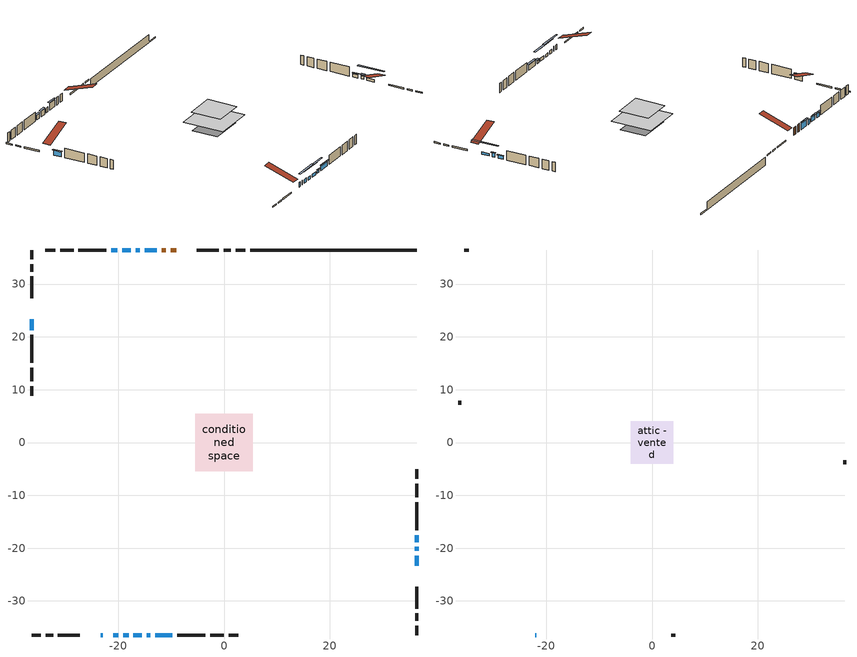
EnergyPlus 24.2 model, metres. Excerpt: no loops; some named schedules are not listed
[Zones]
conditioned space
 floor outside (Floor1 construction): -3.63,-3.63 -3.63,3.63 3.63,3.63 3.63,-3.63 z1.52
 floor adiabatic (AdiabaticFloorConstruction): -5.42,-5.42 -5.42,5.42 5.42,5.42 5.42,-5.42 z1.52
 floor foundation (Slab1 construction): -4.47,-3.4 -4.47,3.4 4.47,3.4 4.47,-3.4 z-0.61
 wall outside (RimJoist1 construction): 4.01,36.44 2.24,36.44 / -36.44,-36.44 -34.67,-36.44 / -36.44,36.44 -36.44,34.67 / 36.44,-36.44 36.44,-34.67 z1.52:1.82
 wall outside (RimJoist2 construction): 1.31,36.44 -0.06,36.44 / -33.74,-36.44 -32.37,-36.44 / -36.44,33.74 -36.44,32.37 / 36.44,-33.74 36.44,-32.37 z1.52:1.82
 wall outside (RimJoist3 construction): -0.99,36.44 -5.12,36.44 / -31.44,-36.44 -27.3,-36.44 / -36.44,31.44 -36.44,27.3 / 36.44,-31.44 36.44,-27.3 z1.52:1.82
 wall outside (AdiabaticWallConstruction 1): -9.05,36.44 -10.05,36.44 / -10.98,36.44 -11.76,36.44 z1.52:3.55
 wall outside (AdiabaticWallConstruction): -23.38,-36.44 -22.98,-36.44 / -15.95,36.44 -16.7,36.44 z1.52:2.74; -36.44,23.38 -36.44,21.29 z1.52:2.79; -12.68,36.44 -15.02,36.44 z1.52:3.35; 36.44,-23.38 36.44,-21.39 z1.52:2.13; -20.99,-36.44 -19.99,-36.44 z1.52:2.51; -19.07,-36.44 -18.07,-36.44 z1.52:2.26; -17.15,-36.44 -15.54,-36.44 / 36.44,-18.85 36.44,-17.53 z1.52:2.33; 36.44,-20.47 36.44,-19.78 z1.52:2.54; -17.62,36.44 -19.28,36.44 z1.52:2.92; -20.2,36.44 -21.32,36.44 z1.52:2.72; -14.62,-36.44 -13.95,-36.44 z1.52:2.34; -13.03,-36.44 -9.75,-36.44 z1.52:2.87
 wall outside (Wall1 construction): -22.25,36.44 -27.55,36.44 / -8.82,-36.44 -3.53,-36.44 / -36.44,20.36 -36.44,15.07 / 36.44,-16.6 36.44,-11.3 z1.52:3.96
 wall outside (Wall2 construction): -28.48,36.44 -31.03,36.44 / -2.6,-36.44 -0.04,-36.44 / -36.44,14.14 -36.44,11.58 / 36.44,-10.37 36.44,-7.82 z1.52:3.96
 wall outside (Wall3 construction): -31.96,36.44 -33.79,36.44 / 0.88,-36.44 2.72,-36.44 / -36.44,10.65 -36.44,8.82 / 36.44,-6.89 36.44,-5.06 z1.52:3.96
 wall foundation (FoundationWall1 construction): 4.94,36.44,-0.61 4.94,36.44,1.52 33.29,36.44,1.52 33.29,36.44,-0.32 36.44,36.44,-0.32 36.44,36.44,-0.61
 window (WindowConstruction 8): -23.38,-36.44 -22.99,-36.44 z1.52:2.74
 window (WindowConstruction 6): -36.44,23.38 -36.44,21.29 z1.52:2.79
 window (WindowConstruction 7): -12.68,36.44 -15.02,36.44 z1.52:3.35
 window (WindowConstruction 10): 36.44,-23.38 36.44,-21.39 z1.52:2.13
 window (WindowConstruction 11): -20.98,-36.44 -19.99,-36.44 z1.52:2.51
 window (WindowConstruction 12): -19.06,-36.44 -18.07,-36.44 z1.52:2.26
 window (WindowConstruction 9): -15.95,36.44 -16.7,36.44 z1.52:2.74
 window (WindowConstruction 13): -17.14,-36.44 -15.54,-36.44 z1.52:2.33
 window (WindowConstruction): 36.44,-20.47 36.44,-19.78 z1.52:2.53
 window (WindowConstruction 1): 36.44,-18.85 36.44,-17.53 z1.52:2.33
 window (WindowConstruction 2): -17.62,36.44 -19.28,36.44 z1.52:2.92
 window (WindowConstruction 3): -20.2,36.44 -21.32,36.44 z1.52:2.71
 window (WindowConstruction 4): -14.62,-36.44 -13.95,-36.44 z1.52:2.33
 window (WindowConstruction 5): -13.03,-36.44 -9.75,-36.44 z1.52:2.87
 door (Door): -9.05,36.44 -10.05,36.44 z1.52:3.55
 door (Door 1): -10.98,36.44 -11.75,36.44 z1.52:3.55
 ceiling adiabatic (AdiabaticFloorConstruction): 5.42,-5.42 5.42,5.42 -5.42,5.42 -5.42,-5.42 z1.52
attic - vented
 floor to conditioned space (Floor2 construction Reversed): -4.03,-4.03 -4.03,4.03 4.03,4.03 4.03,-4.03 z3.96
 wall outside (AdiabaticWallConstruction): -22.06,-36.44 -21.91,-36.44 z1.52:2.74
 wall outside (Wall4 construction): -34.72,36.44 -35.51,36.44 / 3.65,-36.44 4.43,-36.44 / -36.44,7.89 -36.44,7.1 / 36.44,-4.13 36.44,-3.34 z1.52:3.96
 window (WindowConstruction 14): -22.06,-36.44 -21.91,-36.44 z1.52:2.74
 roof outside (Roof1 construction): -8.12,36.44,3.96 -8.12,28.59,6.57 -6.05,28.59,6.57 -6.05,36.44,3.96; -24.3,-36.44,3.96 -24.3,-28.59,6.57 -26.37,-28.59,6.57 -26.37,-36.44,3.96; -36.44,24.3,3.96 -28.59,24.3,6.57 -28.59,26.37,6.57 -36.44,26.37,3.96; 36.44,-24.3,3.96 28.59,-24.3,6.57 28.59,-26.37,6.57 36.44,-26.37,3.96
shading: -36.44,21.09 -36.44,23.58 -36.85,23.58 -36.85,21.09 z2.99; -15.22,36.44 -12.48,36.44 -12.48,36.85 -15.22,36.85 z3.55; 36.44,-18.75 36.44,-26.02 36.85,-26.02 36.85,-18.75 z4.77; -17.35,-36.44 -23.62,-36.44 -23.62,-36.85 -17.35,-36.85 z5.15; -15.43,-36.44 -21.7,-36.44 -21.7,-36.85 -15.43,-36.85 z4.9; -12.9,-36.44 -19.78,-36.44 -19.78,-36.85 -12.9,-36.85 z4.97; 36.44,-19.58 36.44,-20.67 36.85,-20.67 36.85,-19.58 z2.74; 36.44,-17.33 36.44,-19.05 36.85,-19.05 36.85,-17.33 z2.53; -19.48,36.44 -17.42,36.44 -17.42,36.85 -19.48,36.85 z3.12; -21.52,36.44 -20,36.44 -20,36.85 -21.52,36.85 z2.92; -13.75,-36.44 -14.82,-36.44 -14.82,-36.85 -13.75,-36.85 z2.53; -9.55,-36.44 -13.23,-36.44 -13.23,-36.85 -9.55,-36.85 z3.07
[Building]
Building 1: Terrain=Suburbs
[Site:Location]
London AP_ON: Latitude {deg}=43.03; Longitude {deg}=-81.15; Time Zone {hr}=-5; Elevation {m}=278; Keep Site Location Information=Yes
[Site:GroundTemperature:Shallow]
3.98693, 1.93205, 1.76749, 2.74264, 6.6573, 10.5537, 13.9317, 16.0716, 16.2534, 14.513, 11.2211, 7.44421
[Site:WaterMainsTemperature]
Calculation Method=Schedule; Temperature Schedule=mains temperature schedule
[Material] Roughness=Rough; Thermal Absorptance=0.9
Name | Thickness {m} | Conductivity {W/m-K} | Density {kg/m3} | Specific Heat {J/kg-K} | Solar Absorptance | Visible Absorptance
asphalt or fiberglass shingles | 0.00635 | 0.162714 | 1121.4 | 1465.45 | 0.4 | 0.4
ceiling loosefill ins | 0.0846667 | 0.0480833 | 16.02 | 1046.75 | 0.7 | 0.7
ceiling stud and cavity | 0.1397 | 0.135619 | 65.682 | 1177.47 | 0.7 | 0.7
concrete 4.0 in. | 0.1016 | 1.803125 | 2242.8 | 837.4 | 0.7 | 0.7
concrete 8.0 in. | 0.2032 | 1.803125 | 2242.8 | 837.4 | 0.7 | 0.7
door material | 0.04445 | 0.053851 | 512.64 | 1214.23 | 0.7 | 0.7
exterior vertical ins | 0.0254462 | 0.029427 | 32.04 | 1214.23 | 0.7 | 0.7
floor covering | 0.0127 | 0.0433444 | 54.468 | 1339.84 | 0.6 | 0.6
floor rigid ins | 0.051816 | 0.029427 | 32.04 | 1214.23 | 0.7 | 0.7
floor rigid ins 1; wall rigid ins | 0.512978 | 0.029427 | 32.04 | 1214.23 | 0.7 | 0.7
floor stud and cavity | 0.1397 | 0.176228 | 92.3553 | 1139.71 | 0.7 | 0.7
floor stud and cavity 1 | 0.1397 | 1.75129 | 37.0049 | 1207.88 | 0.7 | 0.7
furniture material conditioned space 1 | 0.1524 | 0.115458 | 640.8 | 1214.23 | 0.6 | 0.6
gypsum board | 0.0127 | 0.160291 | 801 | 837.4 | 0.6 | 0.6
gypsum board 1 | 0.0127 | 0.160291 | 801 | 837.4 | 0.7 | 0.7
osb sheathing 0.5 in. | 0.0127 | 0.115458 | 512.64 | 1214.23 | 0.7 | 0.7
osb sheathing 0.75 in. | 0.01905 | 0.115458 | 512.64 | 1214.23 | 0.7 | 0.7
osb sheathing 2.0 in. | 0.0508 | 0.115458 | 512.64 | 1214.23 | 0.7 | 0.7
rim joist stud and cavity | 0.0508 | 0.038851 | 125.044 | 1163.47 | 0.6 | 0.6
rim joist stud and cavity 1 | 0.0508 | 0.04374 | 125.044 | 1163.47 | 0.6 | 0.6
rim joist stud and cavity 2 | 0.0508 | 0.0383348 | 125.044 | 1163.47 | 0.6 | 0.6
wall stud and cavity | 0.1397 | 0.0818765 | 139.0536 | 1170.24 | 0.7 | 0.7
wall stud and cavity 1 | 0.1397 | 0.0850358 | 139.0536 | 1170.24 | 0.7 | 0.7
wall stud and cavity 2 | 0.1397 | 0.0966364 | 139.0536 | 1170.24 | 0.7 | 0.7
wall stud and cavity 3 | 0.0889 | 6.1454 | 50.32683 | 1063.81 | 0.6 | 0.6
wall stud and cavity 4 | 0.0889 | 0.380278 | 52.3479 | 1209.89 | 0.7 | 0.7
wall stud and cavity 5 | 0.0889 | 0.391764 | 83.0341 | 1211.67 | 0.7 | 0.7
wood siding | 0.0254 | 0.102417 | 544.68 | 1172.36 | 0.4 | 0.4
wood siding 1 | 0.00254 | 0.102417 | 544.68 | 1172.36 | 0.4 | 0.4
wood siding 2; wood siding 3; wood siding 4 | 0.0254 | 0.102417 | 544.68 | 1172.36 | 0.7 | 0.7
[WindowMaterial:SimpleGlazingSystem]
Name | U-Factor {W/m2-K} | Solar Heat Gain Coefficient
WindowMaterial | 2.515354 | 0.46
WindowMaterial 1 | 2.58974 | 0.43
WindowMaterial 10 | 2.45914 | 0.49
WindowMaterial 11 | 2.50854 | 0.46
WindowMaterial 12 | 2.37454 | 0.52
WindowMaterial 13 | 2.56986 | 0.47
WindowMaterial 2 | 2.27234 | 0.56
WindowMaterial 3 | 2.38419 | 0.52
WindowMaterial 4 | 2.35637 | 0.53
WindowMaterial 5 | 2.37851 | 0.52
WindowMaterial 6 | 2.1054 | 0.62
WindowMaterial 7 | 2.35126 | 0.55
WindowMaterial 8 | 2.28937 | 0.58
WindowMaterial 9 | 2.54829 | 0.44
[Construction]
AdiabaticFloorConstruction: floor stud and cavity 1, floor rigid ins 1, osb sheathing 0.75 in., floor covering
AdiabaticWallConstruction: wood siding 3, wall rigid ins, wall stud and cavity 4, gypsum board
AdiabaticWallConstruction 1: wood siding 4, wall rigid ins, wall stud and cavity 4, gypsum board
Door; Door 1: door material
Floor1 construction: floor stud and cavity, floor rigid ins, osb sheathing 0.75 in., floor covering
Floor2 construction Reversed: gypsum board, ceiling stud and cavity, ceiling loosefill ins
FoundationWall1 construction: concrete 8.0 in., gypsum board 1
furniture construction conditioned space 1: furniture material conditioned space 1
PartitionWallConstruction: gypsum board, wall stud and cavity 5, gypsum board
RimJoist1 construction: wood siding 2, osb sheathing 2.0 in., rim joist stud and cavity
RimJoist2 construction: wood siding 2, osb sheathing 2.0 in., rim joist stud and cavity 1
RimJoist3 construction: wood siding 2, osb sheathing 2.0 in., rim joist stud and cavity 2
Roof1 construction: asphalt or fiberglass shingles
Slab1 construction: concrete 4.0 in.
Wall1 construction: wood siding, osb sheathing 0.5 in., wall stud and cavity, gypsum board
Wall2 construction: wood siding, osb sheathing 0.5 in., wall stud and cavity 1, gypsum board
Wall3 construction: wood siding, osb sheathing 0.5 in., wall stud and cavity 2, gypsum board
Wall4 construction: wood siding 1, wall stud and cavity 3
WindowConstruction: WindowMaterial
WindowConstruction 1; WindowConstruction 4: WindowMaterial 1
WindowConstruction 10: WindowMaterial 9
WindowConstruction 11: WindowMaterial 10
WindowConstruction 12: WindowMaterial 11
WindowConstruction 13: WindowMaterial 12
WindowConstruction 14: WindowMaterial 13
WindowConstruction 2: WindowMaterial 2
WindowConstruction 3: WindowMaterial 3
WindowConstruction 5: WindowMaterial 4
WindowConstruction 6: WindowMaterial 5
WindowConstruction 7: WindowMaterial 6
WindowConstruction 8: WindowMaterial 7
WindowConstruction 9: WindowMaterial 8
[Zone] Multiplier=1; Part of Total Floor Area=Yes
Name | Volume {m3}
attic - vented | 27.5751
conditioned space | 430.6
[Space]
Name | Zone | Volume {m3}
attic - vented 1 | attic - vented | 27.5751
conditioned space 1 | conditioned space | 430.6
[ZoneInfiltration:EffectiveLeakageArea]
infil attic - vented 1: Zone or Space=attic - vented 1; Schedule=Always On Discrete; Effective Air Leakage Area {cm2}=2833.31; Stack Coefficient=0.000351611; Wind Coefficient=1.26693e-05
[ZoneMixing]
whole house fan mix: Zone or Space=attic - vented; Schedule=Always On Continuous; Design Flow Rate Calculation Method=Flow/Zone; Design Flow Rate {m3/s}=0; Source Zone or Space=conditioned space
[SurfaceProperty:ExposedFoundationPerimeter]
Slab1: Exposed Perimeter Calculation Method=TotalExposedPerimeter; Total Exposed Perimeter {m}=31.497
[InternalMass] Zone or ZoneList=conditioned space; Space or SpaceList=conditioned space 1
Name | Construction | Surface Area {m2}
furniture mass conditioned space 1 | furniture construction conditioned space 1 | 92.4561
partition wall mass | PartitionWallConstruction | 231.14
[Lights]
interior lighting: Zone or ZoneList or Space or SpaceList=conditioned space 1; Schedule=interior lighting schedule; Design Level Calculation Method=LightingLevel; Lighting Level {W}=343.2; Return Air Fraction=0; Fraction Radiant=0.6; Fraction Visible=0.2; Fraction Replaceable=1
[People]
occupants: Zone or ZoneList or Space or SpaceList=conditioned space 1; Number of People Schedule=occupants schedule; Number of People Calculation Method=People; Number of People=3; Fraction Radiant=0.314171; Sensible Heat Fraction=0.56303; Activity Level Schedule=occupants activity schedule; Carbon Dioxide Generation Rate {m3/s-W}=0; Enable ASHRAE 55 Comfort Warnings=No; Mean Radiant Temperature Calculation Type=EnclosureAveraged
[ElectricEquipment] Zone or ZoneList or Space or SpaceList=conditioned space 1; Design Level Calculation Method=EquipmentLevel
Name | Schedule | Design Level {W} | Fraction Latent | Fraction Radiant | Fraction Lost
clothes dryer | clothes dryer schedule | 140.772 | 0.015 | 0.081 | 0.85
clothes washer | clothes washer schedule | 32.1985 | 0.03 | 0.162 | 0.7
cooking range | cooking range schedule | 215.147 | 0.08 | 0.432 | 0.2
dishwasher | dishwasher schedule | 66.8632 | 0.3 | 0.18 | 0.4
fridge | fridge schedule | 72.9452 | 0 | 0.6 | 0
mech vent bath fan 0 | mech vent bath fan 0 schedule | 50.2 | 0 | 0 | 1
mech vent house fan | mech vent house fan schedule | 0 | 0 | 0 | 1
mech vent house fan cfis | mech vent house fan cfis schedule | 0 | 0 | 0 | 0
mech vent range fan 0 | mech vent range fan 0 schedule | 57 | 0 | 0 | 1
misc plug loads | misc plug loads schedule | 494.7 | 0.045 | 0.513 | 0.1
whole house fan | Always On Discrete | 0 | 0 | 0 | 1
[OtherEquipment] Zone or ZoneList or Space or SpaceList=conditioned space 1; Design Level Calculation Method=EquipmentLevel
Name | Fuel Type | Schedule | Design Level {W} | Fraction Latent | Fraction Radiant | Fraction Lost
clothes dryer 1 | Electricity | clothes dryer schedule | 0 | 0.015 | 0.081 | 0.85
cooking range 1 | Electricity | cooking range schedule | 0 | 0.08 | 0.432 | 0.2
general water use latent | None | general water use schedule | 62.594 | 1 | 0 | 0
general water use sensible | None | general water use schedule | -61.6891 | 0 | 0.6 | 0
mech vent house fan latent load | None | Always On Discrete | 0 | 1 | 0 | 0
mech vent house fan sensible load | None | Always On Discrete | 0 | 0 | 0 | 0
water heater energy adjustment1 | Electricity | Always On Discrete | 0.01 | 0 | 0 | 1
[ZoneInfiltration:DesignFlowRate] Zone or ZoneList or Space or SpaceList=conditioned space 1; Schedule=Always On Discrete; Design Flow Rate Calculation Method=Flow/Zone; Design Flow Rate {m3/s}=0
infil flow; natural vent flow; whole house fan flow
[ZoneControl:Thermostat]
conditioned space Thermostat: Zone or ZoneList=conditioned space; Control Type Schedule=conditioned space Thermostat Schedule; Control 1=conditioned space temperature setpoint; Temperature Difference Between Cutout And Setpoint {deltaC}=0
[ThermostatSetpoint:DualSetpoint]
conditioned space temperature setpoint: Heating Setpoint Temperature Schedule=heating setpoint; Cooling Setpoint Temperature Schedule=cooling setpoint
[Zone equipment]
conditioned space: electric baseboard
[Foundation:Kiva]
Foundation Kiva 1: Initial Indoor Air Temperature {C}=18; Wall Height Above Grade {m}=1.52001; Wall Depth Below Slab {m}=0.2032; Custom Block Material Name 1=exterior vertical ins; Custom Block Depth 1 {m}=2.13; Custom Block X Position 1 {m}=0.2159; Custom Block Z Position 1 {m}=0
[Foundation:Kiva:Settings]
Soil Conductivity {W/m-K}=0.849921; Soil Density {kg/m3}=1842.3; Soil Specific Heat {J/kg-K}=418.7; Ground Solar Absorptivity=0.9; Ground Thermal Absorptivity=0.9; Ground Surface Roughness {m}=0.03; Far-Field Width {m}=40; Deep-Ground Boundary Condition=ZeroFlux; Deep-Ground Depth {m}=40; Minimum Cell Dimension {m}=0.2; Maximum Cell Growth Coefficient=3; Simulation Timestep=Timestep
[Exterior:Lights]
exterior lighting: Schedule=exterior lighting schedule; Design Level {W}=75.6
[EnergyManagementSystem:Sensor] Output:Variable or Output:Meter Index Key=conditioned space
Name | Output:Variable or Output:Meter
conditioned_space_clg_unmet_s | Zone Cooling Setpoint Not Met Time
conditioned_space_htg_unmet_s | Zone Heating Setpoint Not Met Time
fridge_tin_s; tin_s; tin_s_1 | Zone Mean Air Temperature
tout_s | Zone Outdoor Air Drybulb Temperature
win_s | Zone Air Humidity Ratio
[Schedule:Constant]
Name | Hourly Value
Always On Continuous; mech vent house fan schedule; mech vent house fan cfis schedule; Always On Discrete | 1
occupants activity schedule | 117.228
fridge schedule | 0
[Schedule:Week:Daily]
interior lighting schedule Week Rule - Jan1-Jan27: interior lighting schedule day, interior lighting schedule day, interior lighting schedule day, interior lighting schedule day, interior lighting schedule day, interior lighting schedule day, interior lighting schedule day, interior lighting schedule default day, interior lighting schedule default day, interior lighting schedule default day, interior lighting schedule default day, interior lighting schedule default day
interior lighting schedule Week Rule - Jan28-Feb3: interior lighting schedule day, interior lighting schedule day, interior lighting schedule day, interior lighting schedule day, interior lighting schedule day 1, interior lighting schedule day 1, interior lighting schedule day 1, interior lighting schedule default day, interior lighting schedule default day, interior lighting schedule default day, interior lighting schedule default day, interior lighting schedule default day
interior lighting schedule Week Rule - Feb4-Feb24: interior lighting schedule day 1, interior lighting schedule day 1, interior lighting schedule day 1, interior lighting schedule day 1, interior lighting schedule day 1, interior lighting schedule day 1, interior lighting schedule day 1, interior lighting schedule default day, interior lighting schedule default day, interior lighting schedule default day, interior lighting schedule default day, interior lighting schedule default day
interior lighting schedule Week Rule - Feb25-Mar3: interior lighting schedule day 1, interior lighting schedule day 1, interior lighting schedule day 1, interior lighting schedule day 1, interior lighting schedule day 2, interior lighting schedule day 2, interior lighting schedule day 2, interior lighting schedule default day, interior lighting schedule default day, interior lighting schedule default day, interior lighting schedule default day, interior lighting schedule default day
interior lighting schedule Week Rule - Mar4-Mar31: interior lighting schedule day 2, interior lighting schedule day 2, interior lighting schedule day 2, interior lighting schedule day 2, interior lighting schedule day 2, interior lighting schedule day 2, interior lighting schedule day 2, interior lighting schedule default day, interior lighting schedule default day, interior lighting schedule default day, interior lighting schedule default day, interior lighting schedule default day
interior lighting schedule Week Rule - Apr1-Apr28: interior lighting schedule day 3, interior lighting schedule day 3, interior lighting schedule day 3, interior lighting schedule day 3, interior lighting schedule day 3, interior lighting schedule day 3, interior lighting schedule day 3, interior lighting schedule default day, interior lighting schedule default day, interior lighting schedule default day, interior lighting schedule default day, interior lighting schedule default day
interior lighting schedule Week Rule - Apr29-May5: interior lighting schedule day 3, interior lighting schedule day 3, interior lighting schedule day 4, interior lighting schedule day 4, interior lighting schedule day 4, interior lighting schedule day 4, interior lighting schedule day 4, interior lighting schedule default day, interior lighting schedule default day, interior lighting schedule default day, interior lighting schedule default day, interior lighting schedule default day
interior lighting schedule Week Rule - May6-May26: interior lighting schedule day 4, interior lighting schedule day 4, interior lighting schedule day 4, interior lighting schedule day 4, interior lighting schedule day 4, interior lighting schedule day 4, interior lighting schedule day 4, interior lighting schedule default day, interior lighting schedule default day, interior lighting schedule default day, interior lighting schedule default day, interior lighting schedule default day
interior lighting schedule Week Rule - May27-Jun2: interior lighting schedule day 4, interior lighting schedule day 4, interior lighting schedule day 4, interior lighting schedule day 4, interior lighting schedule day 4, interior lighting schedule day 5, interior lighting schedule day 5, interior lighting schedule default day, interior lighting schedule default day, interior lighting schedule default day, interior lighting schedule default day, interior lighting schedule default day
interior lighting schedule Week Rule - Jun3-Jun30: interior lighting schedule day 5, interior lighting schedule day 5, interior lighting schedule day 5, interior lighting schedule day 5, interior lighting schedule day 5, interior lighting schedule day 5, interior lighting schedule day 5, interior lighting schedule default day, interior lighting schedule default day, interior lighting schedule default day, interior lighting schedule default day, interior lighting schedule default day
interior lighting schedule Week Rule - Jul1-Jul28: interior lighting schedule day 6, interior lighting schedule day 6, interior lighting schedule day 6, interior lighting schedule day 6, interior lighting schedule day 6, interior lighting schedule day 6, interior lighting schedule day 6, interior lighting schedule default day, interior lighting schedule default day, interior lighting schedule default day, interior lighting schedule default day, interior lighting schedule default day
interior lighting schedule Week Rule - Jul29-Aug4: interior lighting schedule day 6, interior lighting schedule day 6, interior lighting schedule day 6, interior lighting schedule day 7, interior lighting schedule day 7, interior lighting schedule day 7, interior lighting schedule day 7, interior lighting schedule default day, interior lighting schedule default day, interior lighting schedule default day, interior lighting schedule default day, interior lighting schedule default day
interior lighting schedule Week Rule - Aug5-Aug25: interior lighting schedule day 7, interior lighting schedule day 7, interior lighting schedule day 7, interior lighting schedule day 7, interior lighting schedule day 7, interior lighting schedule day 7, interior lighting schedule day 7, interior lighting schedule default day, interior lighting schedule default day, interior lighting schedule default day, interior lighting schedule default day, interior lighting schedule default day
interior lighting schedule Week Rule - Aug26-Sep1: interior lighting schedule day 7, interior lighting schedule day 7, interior lighting schedule day 7, interior lighting schedule day 7, interior lighting schedule day 7, interior lighting schedule day 7, interior lighting schedule day 8, interior lighting schedule default day, interior lighting schedule default day, interior lighting schedule default day, interior lighting schedule default day, interior lighting schedule default day
interior lighting schedule Week Rule - Sep2-Sep29: interior lighting schedule day 8, interior lighting schedule day 8, interior lighting schedule day 8, interior lighting schedule day 8, interior lighting schedule day 8, interior lighting schedule day 8, interior lighting schedule day 8, interior lighting schedule default day, interior lighting schedule default day, interior lighting schedule default day, interior lighting schedule default day, interior lighting schedule default day
interior lighting schedule Week Rule - Sep30-Oct6: interior lighting schedule day 8, interior lighting schedule day 9, interior lighting schedule day 9, interior lighting schedule day 9, interior lighting schedule day 9, interior lighting schedule day 9, interior lighting schedule day 9, interior lighting schedule default day, interior lighting schedule default day, interior lighting schedule default day, interior lighting schedule default day, interior lighting schedule default day
interior lighting schedule Week Rule - Oct7-Oct27: interior lighting schedule day 9, interior lighting schedule day 9, interior lighting schedule day 9, interior lighting schedule day 9, interior lighting schedule day 9, interior lighting schedule day 9, interior lighting schedule day 9, interior lighting schedule default day, interior lighting schedule default day, interior lighting schedule default day, interior lighting schedule default day, interior lighting schedule default day
interior lighting schedule Week Rule - Oct28-Nov3: interior lighting schedule day 9, interior lighting schedule day 9, interior lighting schedule day 9, interior lighting schedule day 9, interior lighting schedule day 10, interior lighting schedule day 10, interior lighting schedule day 10, interior lighting schedule default day, interior lighting schedule default day, interior lighting schedule default day, interior lighting schedule default day, interior lighting schedule default day
interior lighting schedule Week Rule - Nov4-Nov24: interior lighting schedule day 10, interior lighting schedule day 10, interior lighting schedule day 10, interior lighting schedule day 10, interior lighting schedule day 10, interior lighting schedule day 10, interior lighting schedule day 10, interior lighting schedule default day, interior lighting schedule default day, interior lighting schedule default day, interior lighting schedule default day, interior lighting schedule default day
interior lighting schedule Week Rule - Nov25-Dec1: interior lighting schedule day 10, interior lighting schedule day 10, interior lighting schedule day 10, interior lighting schedule day 10, interior lighting schedule day 10, interior lighting schedule day 10, interior lighting schedule day 11, interior lighting schedule default day, interior lighting schedule default day, interior lighting schedule default day, interior lighting schedule default day, interior lighting schedule default day
interior lighting schedule Week Rule - Dec2-Dec31: interior lighting schedule day 11, interior lighting schedule day 11, interior lighting schedule day 11, interior lighting schedule day 11, interior lighting schedule day 11, interior lighting schedule day 11, interior lighting schedule day 11, interior lighting schedule default day, interior lighting schedule default day, interior lighting schedule default day, interior lighting schedule default day, interior lighting schedule default day
occupants schedule Week Rule - Jan1-Dec31: occupants schedule day, occupants schedule day, occupants schedule day, occupants schedule day, occupants schedule day, occupants schedule day, occupants schedule day, occupants schedule default day, occupants schedule default day, occupants schedule default day, occupants schedule default day, occupants schedule default day
clothes dryer schedule Week Rule - Jan1-Dec31: clothes dryer schedule day, clothes dryer schedule day, clothes dryer schedule day, clothes dryer schedule day, clothes dryer schedule day, clothes dryer schedule day, clothes dryer schedule day, clothes dryer schedule default day, clothes dryer schedule default day, clothes dryer schedule default day, clothes dryer schedule default day, clothes dryer schedule default day
clothes washer schedule Week Rule - Jan1-Dec31: clothes washer schedule day, clothes washer schedule day, clothes washer schedule day, clothes washer schedule day, clothes washer schedule day, clothes washer schedule day, clothes washer schedule day, clothes washer schedule default day, clothes washer schedule default day, clothes washer schedule default day, clothes washer schedule default day, clothes washer schedule default day
cooking range schedule Week Rule - Jan1-Dec31: cooking range schedule day, cooking range schedule day, cooking range schedule day, cooking range schedule day, cooking range schedule day, cooking range schedule day, cooking range schedule day, cooking range schedule default day, cooking range schedule default day, cooking range schedule default day, cooking range schedule default day, cooking range schedule default day
dishwasher schedule Week Rule - Jan1-Dec31: dishwasher schedule day, dishwasher schedule day, dishwasher schedule day, dishwasher schedule day, dishwasher schedule day, dishwasher schedule day, dishwasher schedule day, dishwasher schedule default day, dishwasher schedule default day, dishwasher schedule default day, dishwasher schedule default day, dishwasher schedule default day
mech vent bath fan 0 schedule Week Rule - Jan1-Dec31: mech vent bath fan 0 schedule day, mech vent bath fan 0 schedule day, mech vent bath fan 0 schedule day, mech vent bath fan 0 schedule day, mech vent bath fan 0 schedule day, mech vent bath fan 0 schedule day, mech vent bath fan 0 schedule day, mech vent bath fan 0 schedule default day, mech vent bath fan 0 schedule default day, mech vent bath fan 0 schedule default day, mech vent bath fan 0 schedule default day, mech vent bath fan 0 schedule default day
mech vent range fan 0 schedule Week Rule - Jan1-Dec31: mech vent range fan 0 schedule day, mech vent range fan 0 schedule day, mech vent range fan 0 schedule day, mech vent range fan 0 schedule day, mech vent range fan 0 schedule day, mech vent range fan 0 schedule day, mech vent range fan 0 schedule day, mech vent range fan 0 schedule default day, mech vent range fan 0 schedule default day, mech vent range fan 0 schedule default day, mech vent range fan 0 schedule default day, mech vent range fan 0 schedule default day
misc plug loads schedule Week Rule - Jan1-Dec31: misc plug loads schedule day, misc plug loads schedule day, misc plug loads schedule day, misc plug loads schedule day, misc plug loads schedule day, misc plug loads schedule day, misc plug loads schedule day, misc plug loads schedule default day, misc plug loads schedule default day, misc plug loads schedule default day, misc plug loads schedule default day, misc plug loads schedule default day
general water use schedule Week Rule - Jan1-Dec31: general water use schedule day, general water use schedule day, general water use schedule day, general water use schedule day, general water use schedule day, general water use schedule day, general water use schedule day, general water use schedule default day, general water use schedule default day, general water use schedule default day, general water use schedule default day, general water use schedule default day
exterior lighting schedule Week Rule - Jan1-Jan27: exterior lighting schedule day, exterior lighting schedule day, exterior lighting schedule day, exterior lighting schedule day, exterior lighting schedule day, exterior lighting schedule day, exterior lighting schedule day, exterior lighting schedule default day, exterior lighting schedule default day, exterior lighting schedule default day, exterior lighting schedule default day, exterior lighting schedule default day
exterior lighting schedule Week Rule - Jan28-Feb3: exterior lighting schedule day, exterior lighting schedule day, exterior lighting schedule day, exterior lighting schedule day, exterior lighting schedule day 1, exterior lighting schedule day 1, exterior lighting schedule day 1, exterior lighting schedule default day, exterior lighting schedule default day, exterior lighting schedule default day, exterior lighting schedule default day, exterior lighting schedule default day
exterior lighting schedule Week Rule - Feb4-Feb24: exterior lighting schedule day 1, exterior lighting schedule day 1, exterior lighting schedule day 1, exterior lighting schedule day 1, exterior lighting schedule day 1, exterior lighting schedule day 1, exterior lighting schedule day 1, exterior lighting schedule default day, exterior lighting schedule default day, exterior lighting schedule default day, exterior lighting schedule default day, exterior lighting schedule default day
exterior lighting schedule Week Rule - Feb25-Mar3: exterior lighting schedule day 1, exterior lighting schedule day 1, exterior lighting schedule day 1, exterior lighting schedule day 1, exterior lighting schedule day 2, exterior lighting schedule day 2, exterior lighting schedule day 2, exterior lighting schedule default day, exterior lighting schedule default day, exterior lighting schedule default day, exterior lighting schedule default day, exterior lighting schedule default day
exterior lighting schedule Week Rule - Mar4-Mar31: exterior lighting schedule day 2, exterior lighting schedule day 2, exterior lighting schedule day 2, exterior lighting schedule day 2, exterior lighting schedule day 2, exterior lighting schedule day 2, exterior lighting schedule day 2, exterior lighting schedule default day, exterior lighting schedule default day, exterior lighting schedule default day, exterior lighting schedule default day, exterior lighting schedule default day
exterior lighting schedule Week Rule - Apr1-Apr28: exterior lighting schedule day 3, exterior lighting schedule day 3, exterior lighting schedule day 3, exterior lighting schedule day 3, exterior lighting schedule day 3, exterior lighting schedule day 3, exterior lighting schedule day 3, exterior lighting schedule default day, exterior lighting schedule default day, exterior lighting schedule default day, exterior lighting schedule default day, exterior lighting schedule default day
exterior lighting schedule Week Rule - Apr29-May5: exterior lighting schedule day 3, exterior lighting schedule day 3, exterior lighting schedule day 4, exterior lighting schedule day 4, exterior lighting schedule day 4, exterior lighting schedule day 4, exterior lighting schedule day 4, exterior lighting schedule default day, exterior lighting schedule default day, exterior lighting schedule default day, exterior lighting schedule default day, exterior lighting schedule default day
exterior lighting schedule Week Rule - May6-May26: exterior lighting schedule day 4, exterior lighting schedule day 4, exterior lighting schedule day 4, exterior lighting schedule day 4, exterior lighting schedule day 4, exterior lighting schedule day 4, exterior lighting schedule day 4, exterior lighting schedule default day, exterior lighting schedule default day, exterior lighting schedule default day, exterior lighting schedule default day, exterior lighting schedule default day
[Schedule:Year]
interior lighting schedule: interior lighting schedule Week Rule - Jan1-Jan27, 1, 1, 1, 27, interior lighting schedule Week Rule - Jan28-Feb3, 1, 28, 2, 3, interior lighting schedule Week Rule - Feb4-Feb24, 2, 4, 2, 24, interior lighting schedule Week Rule - Feb25-Mar3, 2, 25, 3, 3, interior lighting schedule Week Rule - Mar4-Mar31, 3, 4, 3, 31, interior lighting schedule Week Rule - Apr1-Apr28, 4, 1, 4, 28, interior lighting schedule Week Rule - Apr29-May5, 4, 29, 5, 5, interior lighting schedule Week Rule - May6-May26, 5, 6, 5, 26, interior lighting schedule Week Rule - May27-Jun2, 5, 27, 6, 2, interior lighting schedule Week Rule - Jun3-Jun30, 6, 3, 6, 30, interior lighting schedule Week Rule - Jul1-Jul28, 7, 1, 7, 28, interior lighting schedule Week Rule - Jul29-Aug4, 7, 29, 8, 4, interior lighting schedule Week Rule - Aug5-Aug25, 8, 5, 8, 25, interior lighting schedule Week Rule - Aug26-Sep1, 8, 26, 9, 1, interior lighting schedule Week Rule - Sep2-Sep29, 9, 2, 9, 29, interior lighting schedule Week Rule - Sep30-Oct6, 9, 30, 10, 6, interior lighting schedule Week Rule - Oct7-Oct27, 10, 7, 10, 27, interior lighting schedule Week Rule - Oct28-Nov3, 10, 28, 11, 3, interior lighting schedule Week Rule - Nov4-Nov24, 11, 4, 11, 24, interior lighting schedule Week Rule - Nov25-Dec1, 11, 25, 12, 1, interior lighting schedule Week Rule - Dec2-Dec31, 12, 2, 12, 31
occupants schedule: occupants schedule Week Rule - Jan1-Dec31, 1, 1, 12, 31
clothes dryer schedule: clothes dryer schedule Week Rule - Jan1-Dec31, 1, 1, 12, 31
clothes washer schedule: clothes washer schedule Week Rule - Jan1-Dec31, 1, 1, 12, 31
cooking range schedule: cooking range schedule Week Rule - Jan1-Dec31, 1, 1, 12, 31
dishwasher schedule: dishwasher schedule Week Rule - Jan1-Dec31, 1, 1, 12, 31
mech vent bath fan 0 schedule: mech vent bath fan 0 schedule Week Rule - Jan1-Dec31, 1, 1, 12, 31
mech vent range fan 0 schedule: mech vent range fan 0 schedule Week Rule - Jan1-Dec31, 1, 1, 12, 31
misc plug loads schedule: misc plug loads schedule Week Rule - Jan1-Dec31, 1, 1, 12, 31
general water use schedule: general water use schedule Week Rule - Jan1-Dec31, 1, 1, 12, 31
exterior lighting schedule: exterior lighting schedule Week Rule - Jan1-Jan27, 1, 1, 1, 27, exterior lighting schedule Week Rule - Jan28-Feb3, 1, 28, 2, 3, exterior lighting schedule Week Rule - Feb4-Feb24, 2, 4, 2, 24, exterior lighting schedule Week Rule - Feb25-Mar3, 2, 25, 3, 3, exterior lighting schedule Week Rule - Mar4-Mar31, 3, 4, 3, 31, exterior lighting schedule Week Rule - Apr1-Apr28, 4, 1, 4, 28, exterior lighting schedule Week Rule - Apr29-May5, 4, 29, 5, 5, exterior lighting schedule Week Rule - May6-May26, 5, 6, 5, 26, exterior lighting schedule Week Rule - May27-Jun2, 5, 27, 6, 2, exterior lighting schedule Week Rule - Jun3-Jun30, 6, 3, 6, 30, exterior lighting schedule Week Rule - Jul1-Jul28, 7, 1, 7, 28, exterior lighting schedule Week Rule - Jul29-Aug4, 7, 29, 8, 4, exterior lighting schedule Week Rule - Aug5-Aug25, 8, 5, 8, 25, exterior lighting schedule Week Rule - Aug26-Sep1, 8, 26, 9, 1, exterior lighting schedule Week Rule - Sep2-Sep29, 9, 2, 9, 29, exterior lighting schedule Week Rule - Sep30-Oct6, 9, 30, 10, 6, exterior lighting schedule Week Rule - Oct7-Oct27, 10, 7, 10, 27, exterior lighting schedule Week Rule - Oct28-Nov3, 10, 28, 11, 3, exterior lighting schedule Week Rule - Nov4-Nov24, 11, 4, 11, 24, exterior lighting schedule Week Rule - Nov25-Dec1, 11, 25, 12, 1, exterior lighting schedule Week Rule - Dec2-Dec31, 12, 2, 12, 31
[Schedule:Compact]
conditioned space Thermostat Schedule: Through: 12/31, For: AllDays, Until: 24:00, 4
mains temperature schedule: Through: 01/01, For: AllDays, Until: 24:00, 7.96722, Through: 01/02, For: AllDays, Until: 24:00, 7.89722, Through: 01/03, For: AllDays, Until: 24:00, 7.82778, Through: 01/04, For: AllDays, Until: 24:00, 7.76, Through: 01/05, For: AllDays, Until: 24:00, 7.69333, Through: 01/06, For: AllDays, Until: 24:00, 7.62778, Through: 01/07, For: AllDays, Until: 24:00, 7.56389, Through: 01/08, For: AllDays, Until: 24:00, 7.50167, Through: 01/09, For: AllDays, Until: 24:00, 7.44056, Through: 01/10, For: AllDays, Until: 24:00, 7.38056, Through: 01/11, For: AllDays, Until: 24:00, 7.32222, Through: 01/12, For: AllDays, Until: 24:00, 7.26556, Through: 01/13, For: AllDays, Until: 24:00, 7.21, Through: 01/14, For: AllDays, Until: 24:00, 7.15556, Through: 01/15, For: AllDays, Until: 24:00, 7.10333, Through: 01/16, For: AllDays, Until: 24:00, 7.05222, Through: 01/17, For: AllDays, Until: 24:00, 7.00278, Through: 01/18, For: AllDays, Until: 24:00, 6.955, Through: 01/19, For: AllDays, Until: 24:00, 6.90833, Through: 01/20, For: AllDays, Until: 24:00, 6.86389, Through: 01/21, For: AllDays, Until: 24:00, 6.82056, Through: 01/22, For: AllDays, Until: 24:00, 6.77889, Through: 01/23, For: AllDays, Until: 24:00, 6.73889, Through: 01/24, For: AllDays, Until: 24:00, 6.7, Through: 01/25, For: AllDays, Until: 24:00, 6.66333, Through: 01/26, For: AllDays, Until: 24:00, 6.62833, Through: 01/27, For: AllDays, Until: 24:00, 6.59444, Through: 01/28, For: AllDays, Until: 24:00, 6.56278, Through: 01/29, For: AllDays, Until: 24:00, 6.53222, Through: 01/30, For: AllDays, Until: 24:00, 6.50389, Through: 01/31, For: AllDays, Until: 24:00, 6.47722, Through: 02/01, For: AllDays, Until: 24:00, 6.45167, Through: 02/02, For: AllDays, Until: 24:00, 6.42833, Through: 02/03, For: AllDays, Until: 24:00, 6.40667, Through: 02/04, For: AllDays, Until: 24:00, 6.38611, Through: 02/05, For: AllDays, Until: 24:00, 6.36778, Through: 02/06, For: AllDays, Until: 24:00, 6.35111, Through: 02/07, For: AllDays, Until: 24:00, 6.33611, Through: 02/08, For: AllDays, Until: 24:00, 6.32333, Through: 02/09, For: AllDays, Until: 24:00, 6.31167, Through: 02/10, For: AllDays, Until: 24:00, 6.30222, Through: 02/11, For: AllDays, Until: 24:00, 6.29389, Through: 02/12, For: AllDays, Until: 24:00, 6.28778, Through: 02/13, For: AllDays, Until: 24:00, 6.28333, Through: 02/14, For: AllDays, Until: 24:00, 6.28056, Through: 02/15, For: AllDays, Until: 24:00, 6.27944, Through: 02/16, For: AllDays, Until: 24:00, 6.28, Through: 02/17, For: AllDays, Until: 24:00, 6.28278, Through: 02/18, For: AllDays, Until: 24:00, 6.28722, Through: 02/19, For: AllDays, Until: 24:00, 6.29278, Through: 02/20, For: AllDays, Until: 24:00, 6.30056, Through: 02/21, For: AllDays, Until: 24:00, 6.31, Through: 02/22, For: AllDays, Until: 24:00, 6.32111, Through: 02/23, For: AllDays, Until: 24:00, 6.33444, Through: 02/24, For: AllDays, Until: 24:00, 6.34889, Through: 02/25, For: AllDays, Until: 24:00, 6.36556, Through: 02/26, For: AllDays, Until: 24:00, 6.38333, Through: 02/27, For: AllDays, Until: 24:00, 6.40333, Through: 02/28, For: AllDays, Until: 24:00, 6.425, Through: 03/01, For: AllDays, Until: 24:00, 6.44833, Through: 03/02, For: AllDays, Until: 24:00, 6.47278, Through: 03/03, For: AllDays, Until: 24:00, 6.49944, Through: 03/04, For: AllDays, Until: 24:00, 6.52778, Through: 03/05, For: AllDays, Until: 24:00, 6.55778, Through: 03/06, For: AllDays, Until: 24:00, 6.58944, Through: 03/07, For: AllDays, Until: 24:00, 6.62278, Through: 03/08, For: AllDays, Until: 24:00, 6.65778, Through: 03/09, For: AllDays, Until: 24:00, 6.69444, Through: 03/10, For: AllDays, Until: 24:00, 6.73278, Through: 03/11, For: AllDays, Until: 24:00, 6.77278, Through: 03/12, For: AllDays, Until: 24:00, 6.81389, Through: 03/13, For: AllDays, Until: 24:00, 6.85722, Through: 03/14, For: AllDays, Until: 24:00, 6.90167, Through: 03/15, For: AllDays, Until: 24:00, 6.94778, Through: 03/16, For: AllDays, Until: 24:00, 6.99556, Through: 03/17, For: AllDays, Until: 24:00, 7.045, Through: 03/18, For: AllDays, Until: 24:00, 7.09556, Through: 03/19, For: AllDays, Until: 24:00, 7.14778, Through: 03/20, For: AllDays, Until: 24:00, 7.20167, Through: 03/21, For: AllDays, Until: 24:00, 7.25667, Through: 03/22, For: AllDays, Until: 24:00, 7.31333, Through: 03/23, For: AllDays, Until: 24:00, 7.37167, Through: 03/24, For: AllDays, Until: 24:00, 7.43111, Through: 03/25, For: AllDays, Until: 24:00, 7.49222, Through: 03/26, For: AllDays, Until: 24:00, 7.55444, Through: 03/27, For: AllDays, Until: 24:00, 7.61833, Through: 03/28, For: AllDays, Until: 24:00, 7.68333, Through: 03/29, For: AllDays, Until: 24:00, 7.74944, Through: 03/30, For: AllDays, Until: 24:00, 7.81722, Through: 03/31, For: AllDays, Until: 24:00, 7.88667, Through: 04/01, For: AllDays, Until: 24:00, 7.95667, Through: 04/02, For: AllDays, Until: 24:00, 8.02833, Through: 04/03, For: AllDays, Until: 24:00, 8.10111, Through: 04/04, For: AllDays, Until: 24:00, 8.175, Through: 04/05, For: AllDays, Until: 24:00, 8.25, Through: 04/06, For: AllDays, Until: 24:00, 8.32667, Through: 04/07, For: AllDays, Until: 24:00, 8.40389, Through: 04/08, For: AllDays, Until: 24:00, 8.48278, Through: 04/09, For: AllDays, Until: 24:00, 8.56222, Through: 04/10, For: AllDays, Until: 24:00, 8.64278, Through: 04/11, For: AllDays, Until: 24:00, 8.725, Through: 04/12, For: AllDays, Until: 24:00, 8.80778, Through: 04/13, For: AllDays, Until: 24:00, 8.89167, Through: 04/14, For: AllDays, Until: 24:00, 8.97611, Through: 04/15, For: AllDays, Until: 24:00, 9.06167, Through: 04/16, For: AllDays, Until: 24:00, 9.14833, Through: 04/17, For: AllDays, Until: 24:00, 9.23611, Through: 04/18, For: AllDays, Until: 24:00, 9.32444, Through: 04/19, For: AllDays, Until: 24:00, 9.41389, Through: 04/20, For: AllDays, Until: 24:00, 9.50389, Through: 04/21, For: AllDays, Until: 24:00, 9.595, Through: 04/22, For: AllDays, Until: 24:00, 9.68667, Through: 04/23, For: AllDays, Until: 24:00, 9.77889, Through: 04/24, For: AllDays, Until: 24:00, 9.87222, Through: 04/25, For: AllDays, Until: 24:00, 9.96556, Through: 04/26, For: AllDays, Until: 24:00, 10.06, Through: 04/27, For: AllDays, Until: 24:00, 10.1556, Through: 04/28, For: AllDays, Until: 24:00, 10.2511, Through: 04/29, For: AllDays, Until: 24:00, 10.3472, Through: 04/30, For: AllDays, Until: 24:00, 10.4439, Through: 05/01, For: AllDays, Until: 24:00, 10.5411, Through: 05/02, For: AllDays, Until: 24:00, 10.6389, Through: 05/03, For: AllDays, Until: 24:00, 10.7372, Through: 05/04, For: AllDays, Until: 24:00, 10.8361, Through: 05/05, For: AllDays, Until: 24:00, 10.935, Through: 05/06, For: AllDays, Until: 24:00, 11.0344, Through: 05/07, For: AllDays, Until: 24:00, 11.1344, Through: 05/08, For: AllDays, Until: 24:00, 11.2344, Through: 05/09, For: AllDays, Until: 24:00, 11.335, Through: 05/10, For: AllDays, Until: 24:00, 11.4356, Through: 05/11, For: AllDays, Until: 24:00, 11.5361, Through: 05/12, For: AllDays, Until: 24:00, 11.6372, Through: 05/13, For: AllDays, Until: 24:00, 11.7383, Through: 05/14, For: AllDays, Until: 24:00, 11.84, Through: 05/15, For: AllDays, Until: 24:00, 11.9411, Through: 05/16, For: AllDays, Until: 24:00, 12.0428, Through: 05/17, For: AllDays, Until: 24:00, 12.1444, Through: 05/18, For: AllDays, Until: 24:00, 12.2456, Through: 05/19, For: AllDays, Until: 24:00, 12.3472, Through: 05/20, For: AllDays, Until: 24:00, 12.4489, Through: 05/21, For: AllDays, Until: 24:00, 12.55, Through: 05/22, For: AllDays, Until: 24:00, 12.6517, Through: 05/23, For: AllDays, Until: 24:00, 12.7528, Through: 05/24, For: AllDays, Until: 24:00, 12.8533, Through: 05/25, For: AllDays, Until: 24:00, 12.9544, Through: 05/26, For: AllDays, Until: 24:00, 13.055, Through: 05/27, For: AllDays, Until: 24:00, 13.155, Through: 05/28, For: AllDays, Until: 24:00, 13.255, Through: 05/29, For: AllDays, Until: 24:00, 13.355, Through: 05/30, For: AllDays, Until: 24:00, 13.4539, Through: 05/31, For: AllDays, Until: 24:00, 13.5533, Through: 06/01, For: AllDays, Until: 24:00, 13.6517, Through: 06/02, For: AllDays, Until: 24:00, 13.75, Through: 06/03, For: AllDays, Until: 24:00, 13.8472, Through: 06/04, For: AllDays, Until: 24:00, 13.9444, Through: 06/05, For: AllDays, Until: 24:00, 14.0411, Through: 06/06, For: AllDays, Until: 24:00, 14.1372, Through: 06/07, For: AllDays, Until: 24:00, 14.2328, Through: 06/08, For: AllDays, Until: 24:00, 14.3278, Through: 06/09, For: AllDays, Until: 24:00, 14.4217, Through: 06/10, For: AllDays, Until: 24:00, 14.5156, Through: 06/11, For: AllDays, Until: 24:00, 14.6083, Through: 06/12, For: AllDays, Until: 24:00, 14.7006, Through: 06/13, For: AllDays, Until: 24:00, 14.7922, Through: 06/14, For: AllDays, Until: 24:00, 14.8828, Through: 06/15, For: AllDays, Until: 24:00, 14.9728, Through: 06/16, For: AllDays, Until: 24:00, 15.0617, Through: 06/17, For: AllDays, Until: 24:00, 15.15, Through: 06/18, For: AllDays, Until: 24:00, 15.2372, Through: 06/19, For: AllDays, Until: 24:00, 15.3233, Through: 06/20, For: AllDays, Until: 24:00, 15.4089, Through: 06/21, For: AllDays, Until: 24:00, 15.4933, Through: 06/22, For: AllDays, Until: 24:00, 15.5772, Through: 06/23, For: AllDays, Until: 24:00, 15.6594, Through: 06/24, For: AllDays, Until: 24:00, 15.7411, Through: 06/25, For: AllDays, Until: 24:00, 15.8217, Through: 06/26, For: AllDays, Until: 24:00, 15.9006, Through: 06/27, For: AllDays, Until: 24:00, 15.9789, Through: 06/28, For: AllDays, Until: 24:00, 16.0561, Through: 06/29, For: AllDays, Until: 24:00, 16.1322, Through: 06/30, For: AllDays, Until: 24:00, 16.2072, Through: 07/01, For: AllDays, Until: 24:00, 16.2806, Through: 07/02, For: AllDays, Until: 24:00, 16.3528, Through: 07/03, For: AllDays, Until: 24:00, 16.4244, Through: 07/04, For: AllDays, Until: 24:00, 16.4939, Through: 07/05, For: AllDays, Until: 24:00, 16.5628, Through: 07/06, For: AllDays, Until: 24:00, 16.63, Through: 07/07, For: AllDays, Until: 24:00, 16.6961, Through: 07/08, For: AllDays, Until: 24:00, 16.7606, Through: 07/09, For: AllDays, Until: 24:00, 16.8239, Through: 07/10, For: AllDays, Until: 24:00, 16.8861, Through: 07/11, For: AllDays, Until: 24:00, 16.9467, Through: 07/12, For: AllDays, Until: 24:00, 17.0056, Through: 07/13, For: AllDays, Until: 24:00, 17.0633, Through: 07/14, For: AllDays, Until: 24:00, 17.12, Through: 07/15, For: AllDays, Until: 24:00, 17.1744, Through: 07/16, For: AllDays, Until: 24:00, 17.2278, Through: 07/17, For: AllDays, Until: 24:00, 17.28, Through: 07/18, For: AllDays, Until: 24:00, 17.33, Through: 07/19, For: AllDays, Until: 24:00, 17.3789, Through: 07/20, For: AllDays, Until: 24:00, 17.4261, Through: 07/21, For: AllDays, Until: 24:00, 17.4717, Through: 07/22, For: AllDays, Until: 24:00, 17.5161, Through: 07/23, For: AllDays, Until: 24:00, 17.5583, Through: 07/24, For: AllDays, Until: 24:00, 17.5994, Through: 07/25, For: AllDays, Until: 24:00, 17.6389, Through: 07/26, For: AllDays, Until: 24:00, 17.6767, Through: 07/27, For: AllDays, Until: 24:00, 17.7128, Through: 07/28, For: AllDays, Until: 24:00, 17.7472, Through: 07/29, For: AllDays, Until: 24:00, 17.78, Through: 07/30, For: AllDays, Until: 24:00, 17.8111, Through: 07/31, For: AllDays, Until: 24:00, 17.8406, Through: 08/01, For: AllDays, Until: 24:00, 17.8683, Through: 08/02, For: AllDays, Until: 24:00, 17.8944, Through: 08/03, For: AllDays, Until: 24:00, 17.9189, Through: 08/04, For: AllDays, Until: 24:00, 17.9417, Through: 08/05, For: AllDays, Until: 24:00, 17.9628, Through: 08/06, For: AllDays, Until: 24:00, 17.9822, Through: 08/07, For: AllDays, Until: 24:00, 18, Through: 08/08, For: AllDays, Until: 24:00, 18.0156, Through: 08/09, For: AllDays, Until: 24:00, 18.03, Through: 08/10, For: AllDays, Until: 24:00, 18.0422, Through: 08/11, For: AllDays, Until: 24:00, 18.0533, Through: 08/12, For: AllDays, Until: 24:00, 18.0622, Through: 08/13, For: AllDays, Until: 24:00, 18.0694, Through: 08/14, For: AllDays, Until: 24:00, 18.0744, Through: 08/15, For: AllDays, Until: 24:00, 18.0783, Through: 08/16, For: AllDays, Until: 24:00, 18.0806, Through: 08/17, For: AllDays, Until: 24:00, 18.0806, Through: 08/18, For: AllDays, Until: 24:00, 18.0789, Through: 08/19, For: AllDays, Until: 24:00, 18.0761, Through: 08/20, For: AllDays, Until: 24:00, 18.0711, Through: 08/21, For: AllDays, Until: 24:00, 18.0639, Through: 08/22, For: AllDays, Until: 24:00, 18.0556, Through: 08/23, For: AllDays, Until: 24:00, 18.0456, Through: 08/24, For: AllDays, Until: 24:00, 18.0333, Through: 08/25, For: AllDays, Until: 24:00, 18.0194, Through: 08/26, For: AllDays, Until: 24:00, 18.0044, Through: 08/27, For: AllDays, Until: 24:00, 17.9872, Through: 08/28, For: AllDays, Until: 24:00, 17.9683, Through: 08/29, For: AllDays, Until: 24:00, 17.9478, Through: 08/30, For: AllDays, Until: 24:00, 17.9256, Through: 08/31, For: AllDays, Until: 24:00, 17.9011, Through: 09/01, For: AllDays, Until: 24:00, 17.8756, Through: 09/02, For: AllDays, Until: 24:00, 17.8483, Through: 09/03, For: AllDays, Until: 24:00, 17.8189, Through: 09/04, For: AllDays, Until: 24:00, 17.7883, Through: 09/05, For: AllDays, Until: 24:00, 17.7561, Through: 09/06, For: AllDays, Until: 24:00, 17.7222, Through: 09/07, For: AllDays, Until: 24:00, 17.6861, Through: 09/08, For: AllDays, Until: 24:00, 17.6489, Through: 09/09, For: AllDays, Until: 24:00, 17.61, Through: 09/10, For: AllDays, Until: 24:00, 17.5694, Through: 09/11, For: AllDays, Until: 24:00, 17.5272, Through: 09/12, For: AllDays, Until: 24:00, 17.4833, Through: 09/13, For: AllDays, Until: 24:00, 17.4383, Through: 09/14, For: AllDays, Until: 24:00, 17.3917, Through: 09/15, For: AllDays, Until: 24:00, 17.3433, Through: 09/16, For: AllDays, Until: 24:00, 17.2933, Through: 09/17, For: AllDays, Until: 24:00, 17.2417, Through: 09/18, For: AllDays, Until: 24:00, 17.1889, Through: 09/19, For: AllDays, Until: 24:00, 17.1344, Through: 09/20, For: AllDays, Until: 24:00, 17.0783, Through: 09/21, For: AllDays, Until: 24:00, 17.0211, Through: 09/22, For: AllDays, Until: 24:00, 16.9622, Through: 09/23, For: AllDays, Until: 24:00, 16.9022, Through: 09/24, For: AllDays, Until: 24:00, 16.8406, Through: 09/25, For: AllDays, Until: 24:00, 16.7778, Through: 09/26, For: AllDays, Until: 24:00, 16.7133, Through: 09/27, For: AllDays, Until: 24:00, 16.6478, Through: 09/28, For: AllDays, Until: 24:00, 16.5806, Through: 09/29, For: AllDays, Until: 24:00, 16.5122, Through: 09/30, For: AllDays, Until: 24:00, 16.4428, Through: 10/01, For: AllDays, Until: 24:00, 16.3717, Through: 10/02, For: AllDays, Until: 24:00, 16.3, Through: 10/03, For: AllDays, Until: 24:00, 16.2267, Through: 10/04, For: AllDays, Until: 24:00, 16.1522, Through: 10/05, For: AllDays, Until: 24:00, 16.0761, Through: 10/06, For: AllDays, Until: 24:00, 15.9994, Through: 10/07, For: AllDays, Until: 24:00, 15.9217, Through: 10/08, For: AllDays, Until: 24:00, 15.8422, Through: 10/09, For: AllDays, Until: 24:00, 15.7622, Through: 10/10, For: AllDays, Until: 24:00, 15.6811, Through: 10/11, For: AllDays, Until: 24:00, 15.5989, Through: 10/12, For: AllDays, Until: 24:00, 15.5156, Through: 10/13, For: AllDays, Until: 24:00, 15.4311, Through: 10/14, For: AllDays, Until: 24:00, 15.3461, Through: 10/15, For: AllDays, Until: 24:00, 15.26, Through: 10/16, For: AllDays, Until: 24:00, 15.1728, Through: 10/17, For: AllDays, Until: 24:00, 15.085, Through: 10/18, For: AllDays, Until: 24:00, 14.9961, Through: 10/19, For: AllDays, Until: 24:00, 14.9067, Through: 10/20, For: AllDays, Until: 24:00, 14.8161, Through: 10/21, For: AllDays, Until: 24:00, 14.725, Through: 10/22, For: AllDays, Until: 24:00, 14.6328, Through: 10/23, For: AllDays, Until: 24:00, 14.54, Through: 10/24, For: AllDays, Until: 24:00, 14.4467, Through: 10/25, For: AllDays, Until: 24:00, 14.3528, Through: 10/26, For: AllDays, Until: 24:00, 14.2578, Through: 10/27, For: AllDays, Until: 24:00, 14.1622, Through: 10/28, For: AllDays, Until: 24:00, 14.0667, Through: 10/29, For: AllDays, Until: 24:00, 13.97, Through: 10/30, For: AllDays, Until: 24:00, 13.8728, Through: 10/31, For: AllDays, Until: 24:00, 13.7756, Through: 11/01, For: AllDays, Until: 24:00, 13.6778, Through: 11/02, For: AllDays, Until: 24:00, 13.5789, Through: 11/03, For: AllDays, Until: 24:00, 13.48, Through: 11/04, For: AllDays, Until: 24:00, 13.3811, Through: 11/05, For: AllDays, Until: 24:00, 13.2817, Through: 11/06, For: AllDays, Until: 24:00, 13.1817, Through: 11/07, For: AllDays, Until: 24:00, 13.0811, Through: 11/08, For: AllDays, Until: 24:00, 12.9806, Through: 11/09, For: AllDays, Until: 24:00, 12.88, Through: 11/10, For: AllDays, Until: 24:00, 12.7789, Through: 11/11, For: AllDays, Until: 24:00, 12.6778, Through: 11/12, For: AllDays, Until: 24:00, 12.5767, Through: 11/13, For: AllDays, Until: 24:00, 12.4756, Through: 11/14, For: AllDays, Until: 24:00, 12.3739, Through: 11/15, For: AllDays, Until: 24:00, 12.2722, Through: 11/16, For: AllDays, Until: 24:00, 12.1711, Through: 11/17, For: AllDays, Until: 24:00, 12.0694, Through: 11/18, For: AllDays, Until: 24:00, 11.9678, Through: 11/19, For: AllDays, Until: 24:00, 11.8667, Through: 11/20, For: AllDays, Until: 24:00, 11.765, Through: 11/21, For: AllDays, Until: 24:00, 11.6639, Through: 11/22, For: AllDays, Until: 24:00, 11.5628, Through: 11/23, For: AllDays, Until: 24:00, 11.4617, Through: 11/24, For: AllDays, Until: 24:00, 11.3611, Through: 11/25, For: AllDays, Until: 24:00, 11.2606, Through: 11/26, For: AllDays, Until: 24:00, 11.1606, Through: 11/27, For: AllDays, Until: 24:00, 11.0606, Through: 11/28, For: AllDays, Until: 24:00, 10.9611, Through: 11/29, For: AllDays, Until: 24:00, 10.8622, Through: 11/30, For: AllDays, Until: 24:00, 10.7633, Through: 12/01, For: AllDays, Until: 24:00, 10.665, Through: 12/02, For: AllDays, Until: 24:00, 10.5672, Through: 12/03, For: AllDays, Until: 24:00, 10.4694, Through: 12/04, For: AllDays, Until: 24:00, 10.3728, Through: 12/05, For: AllDays, Until: 24:00, 10.2761, Through: 12/06, For: AllDays, Until: 24:00, 10.1806, Through: 12/07, For: AllDays, Until: 24:00, 10.085, Through: 12/08, For: AllDays, Until: 24:00, 9.99056, Through: 12/09, For: AllDays, Until: 24:00, 9.89667, Through: 12/10, For: AllDays, Until: 24:00, 9.80333, Through: 12/11, For: AllDays, Until: 24:00, 9.71056, Through: 12/12, For: AllDays, Until: 24:00, 9.61889, Through: 12/13, For: AllDays, Until: 24:00, 9.52778, Through: 12/14, For: AllDays, Until: 24:00, 9.43778, Through: 12/15, For: AllDays, Until: 24:00, 9.34778, Through: 12/16, For: AllDays, Until: 24:00, 9.25944, Through: 12/17, For: AllDays, Until: 24:00, 9.17167, Through: 12/18, For: AllDays, Until: 24:00, 9.08444, Through: 12/19, For: AllDays, Until: 24:00, 8.99889, Through: 12/20, For: AllDays, Until: 24:00, 8.91389, Through: 12/21, For: AllDays, Until: 24:00, 8.82944, Through: 12/22, For: AllDays, Until: 24:00, 8.74667, Through: 12/23, For: AllDays, Until: 24:00, 8.66444, Through: 12/24, For: AllDays, Until: 24:00, 8.58333, Through: 12/25, For: AllDays, Until: 24:00, 8.50333, Through: 12/26, For: AllDays, Until: 24:00, 8.42444, Through: 12/27, For: AllDays, Until: 24:00, 8.34667, Through: 12/28, For: AllDays, Until: 24:00, 8.27, Through: 12/29, For: AllDays, Until: 24:00, 8.19444, Through: 12/30, For: AllDays, Until: 24:00, 8.12056, Through: 12/31, For: AllDays, Until: 24:00, 8.04722
